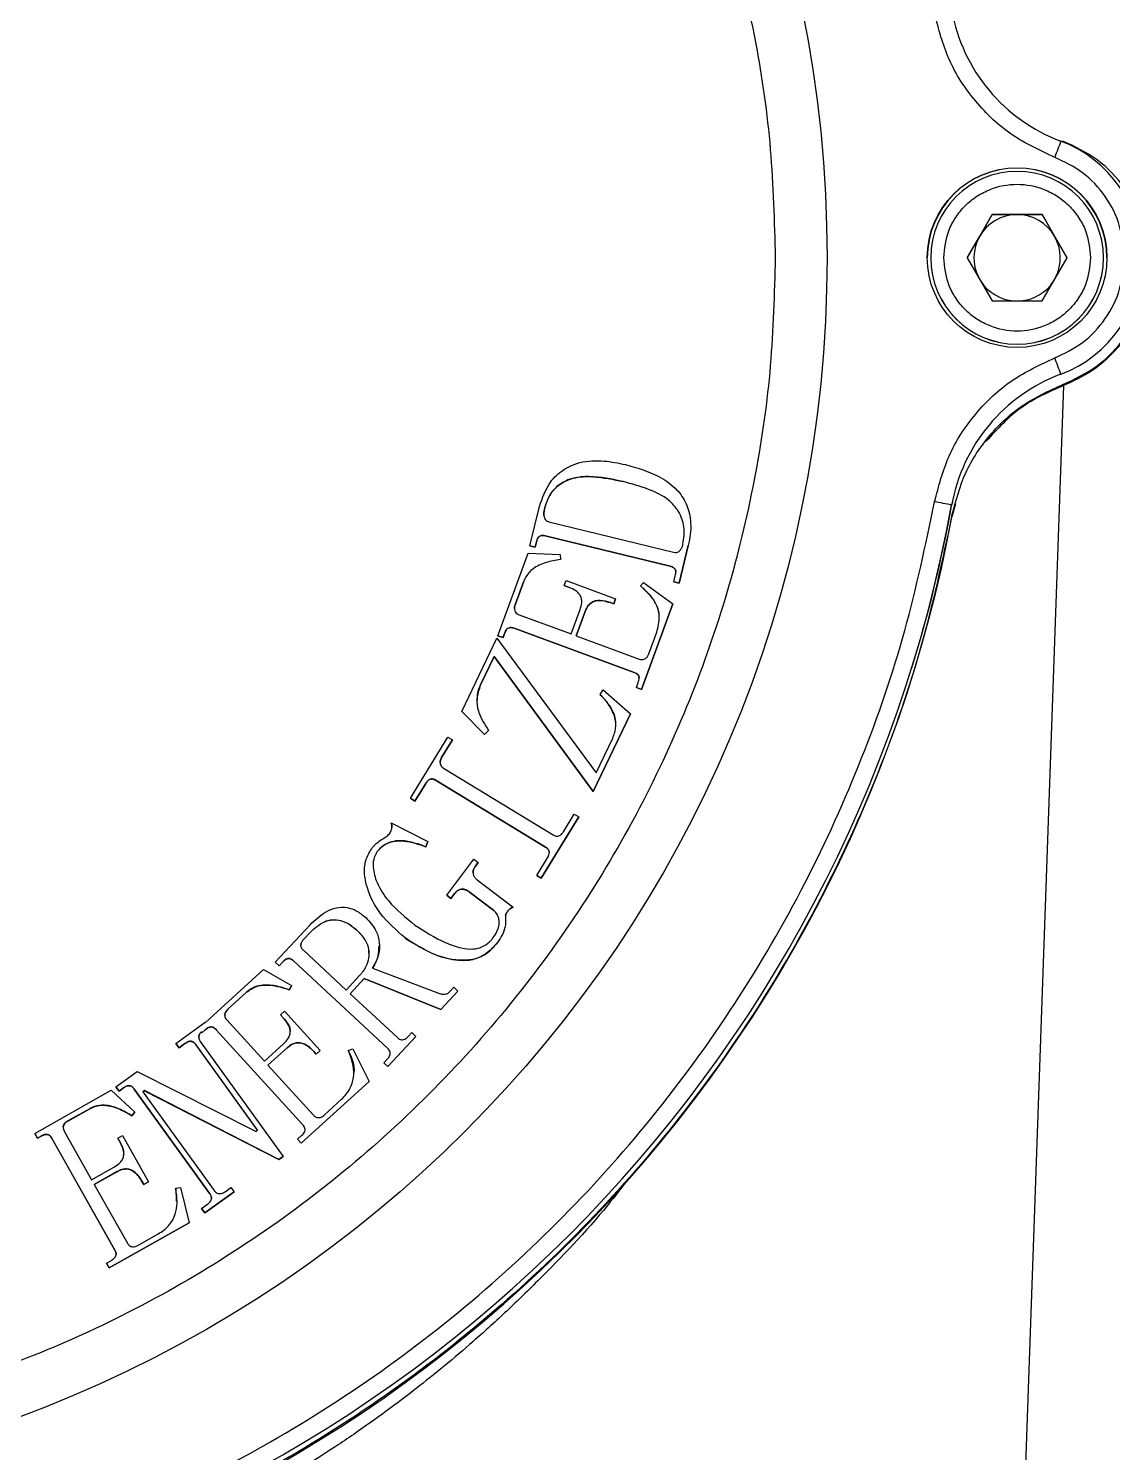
# Model space of a CAD drawing. Header units: millimetres. Extents: x 2344 to 4024, y 1094 to 2282.
# Drawn here: x 3563.4 to 3626.2, y 1957.6 to 2040 of the extents above; entities that cross this region are included whole.
import ezdxf

# ---------------------------------------------------------------- set-up
doc = ezdxf.new("R2010")
doc.units = ezdxf.units.MM

msp = doc.modelspace()

# ---------------------------------------------------------------- linework, layer by layer
at = {"color": 7, "linetype": 'Continuous', "lineweight": 25}
for p, q in [((3619.208, 2029.27), (3617.764, 2026.77)), ((3618.486, 2028.014), (3619.208, 2029.264)), ((3622.094, 2029.27), (3619.208, 2029.27)), ((3619.208, 2029.264), (3619.208, 2029.27)), ((3619.208, 2029.264), (3620.651, 2029.264)), ((3620.651, 2029.264), (3622.094, 2029.264)), ((3623.538, 2026.77), (3622.094, 2029.27)), ((3622.094, 2029.27), (3622.094, 2029.264)), ((3622.094, 2029.264), (3622.816, 2028.014)), ((3617.766, 2026.767), (3618.486, 2028.014)), ((3622.816, 2028.014), (3623.536, 2026.767)), ((3615.651, 2026.768), (3615.651, 2026.757)), ((3617.764, 2026.77), (3619.208, 2024.27)), ((3622.094, 2024.27), (3623.538, 2026.77)), ((3625.651, 2026.757), (3625.651, 2026.768)), ((3619.208, 2024.27), (3622.094, 2024.27)), ((3623.183, 2020.032), (3623.183, 2019.998)), ((3620.096, 1926.345), (3623.345, 2019.381)), ((3623.293, 2019.425), (3623.293, 2019.354)), ((3592.453, 2010.096), (3593.006, 2012.371)), ((3616.86, 2012.426), (3616.86, 2012.46)), ((3617.079, 2012.525), (3616.881, 2011.782)), ((3593.543, 2011.489), (3600.773, 2009.726)), ((3601.756, 2011.384), (3601.756, 2011.386)), ((3592.831, 2010.323), (3592.757, 2010.021)), ((3592.757, 2010.019), (3592.831, 2010.321)), ((3592.831, 2010.323), (3592.831, 2010.321)), ((3600.575, 2008.917), (3593.345, 2010.68)), ((3593.345, 2010.68), (3593.345, 2010.678)), ((3593.345, 2010.678), (3600.575, 2008.915)), ((3590.606, 2004.894), (3592.361, 2009.662)), ((3592.361, 2009.662), (3594.212, 2009.587)), ((3592.757, 2010.021), (3592.453, 2010.096)), ((3592.453, 2010.096), (3592.453, 2010.094)), ((3592.453, 2010.094), (3592.757, 2010.019)), ((3592.757, 2010.021), (3592.757, 2010.019)), ((3594.212, 2009.587), (3594.218, 2009.307)), ((3601.617, 2010.111), (3601.087, 2007.937)), ((3601.087, 2007.934), (3601.617, 2010.109)), ((3601.617, 2010.111), (3601.617, 2010.109)), ((3600.575, 2008.917), (3600.575, 2008.915)), ((3592.099, 2008.046), (3591.598, 2006.684)), ((3591.598, 2006.682), (3592.099, 2008.043)), ((3592.099, 2008.046), (3592.099, 2008.043)), ((3594.435, 2007.793), (3594.543, 2008.084)), ((3594.726, 2007.687), (3594.435, 2007.793)), ((3594.435, 2007.793), (3594.435, 2007.791)), ((3594.435, 2007.791), (3594.726, 2007.685)), ((3594.543, 2008.084), (3597.412, 2007.029)), ((3594.726, 2007.687), (3594.726, 2007.685)), ((3598.845, 2007.772), (3599.032, 2007.98)), ((3599.032, 2007.98), (3600.733, 2006.745)), ((3600.783, 2008.01), (3600.869, 2008.364)), ((3601.087, 2007.937), (3600.783, 2008.01)), ((3600.783, 2008.01), (3600.783, 2008.008)), ((3600.783, 2008.008), (3601.087, 2007.934)), ((3601.087, 2007.937), (3601.087, 2007.934)), ((3597.412, 2007.029), (3597.304, 2006.738)), ((3597.304, 2006.735), (3597.412, 2007.026)), ((3597.412, 2007.029), (3597.412, 2007.026)), ((3591.598, 2006.684), (3591.598, 2006.682)), ((3591.825, 2006.104), (3594.84, 2004.994)), ((3594.84, 2004.994), (3595.36, 2006.404)), ((3595.653, 2006.296), (3595.133, 2004.886)), ((3595.133, 2004.886), (3595.653, 2006.294)), ((3595.653, 2006.296), (3595.653, 2006.294)), ((3597.304, 2006.738), (3597.109, 2006.809)), ((3597.109, 2006.809), (3597.109, 2006.807)), ((3597.109, 2006.807), (3597.304, 2006.735)), ((3597.304, 2006.738), (3597.304, 2006.735)), ((3600.733, 2006.745), (3598.907, 2001.785)), ((3598.907, 2001.783), (3600.733, 2006.743)), ((3600.733, 2006.745), (3600.733, 2006.743)), ((3598.494, 2002.765), (3591.54, 2005.326)), ((3591.54, 2005.323), (3591.54, 2005.326)), ((3591.54, 2005.323), (3598.494, 2002.763)), ((3588.511, 2000.502), (3590.547, 2004.752)), ((3590.547, 2004.752), (3596.286, 1996.948)), ((3590.899, 2004.786), (3590.606, 2004.894)), ((3590.606, 2004.894), (3590.606, 2004.892)), ((3590.606, 2004.892), (3590.899, 2004.784)), ((3590.989, 2005.029), (3590.899, 2004.786)), ((3590.899, 2004.784), (3590.989, 2005.027)), ((3590.899, 2004.786), (3590.899, 2004.784)), ((3590.989, 2005.029), (3590.989, 2005.027)), ((3595.133, 2004.886), (3598.779, 2003.544)), ((3599.33, 2003.838), (3599.795, 2005.102)), ((3590.381, 2003.683), (3589.599, 2002.049)), ((3589.599, 2002.047), (3590.381, 2003.681)), ((3596.118, 1995.879), (3590.381, 2003.683)), ((3590.381, 2003.683), (3590.381, 2003.681)), ((3590.381, 2003.681), (3596.118, 1995.877)), ((3598.494, 2002.765), (3598.494, 2002.763)), ((3589.599, 2002.049), (3589.599, 2002.047)), ((3598.614, 2001.893), (3598.722, 2002.184)), ((3596.511, 2001.494), (3596.692, 2001.753)), ((3596.692, 2001.753), (3598.268, 2000.364)), ((3598.907, 2001.785), (3598.614, 2001.893)), ((3598.614, 2001.893), (3598.614, 2001.891)), ((3598.614, 2001.891), (3598.907, 2001.783)), ((3598.907, 2001.785), (3598.907, 2001.783)), ((3589.832, 1999.181), (3588.511, 2000.502)), ((3588.511, 2000.502), (3588.511, 2000.5)), ((3588.511, 2000.5), (3589.832, 1999.179)), ((3598.268, 2000.364), (3596.118, 1995.879)), ((3596.118, 1995.877), (3598.268, 2000.362)), ((3598.268, 2000.364), (3598.268, 2000.362)), ((3585.537, 1995.484), (3587.701, 1999.028)), ((3587.967, 1998.866), (3587.344, 1997.847)), ((3587.344, 1997.845), (3587.967, 1998.864)), ((3587.701, 1999.028), (3587.967, 1998.866)), ((3587.967, 1998.866), (3587.967, 1998.864)), ((3590.058, 1999.416), (3589.832, 1999.181)), ((3589.832, 1999.179), (3590.058, 1999.414)), ((3589.832, 1999.181), (3589.832, 1999.179)), ((3590.058, 1999.416), (3590.058, 1999.414)), ((3596.286, 1996.948), (3597.249, 1998.957)), ((3587.344, 1997.847), (3587.344, 1997.845)), ((3587.456, 1997.231), (3593.792, 1993.365)), ((3586.425, 1996.341), (3585.803, 1995.322)), ((3585.803, 1995.32), (3586.425, 1996.339)), ((3586.425, 1996.341), (3586.425, 1996.339)), ((3593.358, 1992.656), (3587.023, 1996.522)), ((3587.023, 1996.52), (3587.023, 1996.522)), ((3587.023, 1996.52), (3593.358, 1992.654)), ((3585.803, 1995.322), (3585.537, 1995.484)), ((3585.537, 1995.484), (3585.537, 1995.482)), ((3585.537, 1995.482), (3585.803, 1995.32)), ((3585.803, 1995.322), (3585.803, 1995.32)), ((3596.118, 1995.879), (3596.118, 1995.877)), ((3594.389, 1993.546), (3595.011, 1994.565)), ((3595.011, 1994.565), (3595.277, 1994.403)), ((3584.424, 1994.068), (3586.539, 1992.989)), ((3595.277, 1994.403), (3593.114, 1990.859)), ((3593.114, 1990.856), (3595.277, 1994.401)), ((3595.277, 1994.403), (3595.277, 1994.401)), ((3586.539, 1992.989), (3586.433, 1992.679)), ((3586.433, 1992.677), (3586.539, 1992.987)), ((3586.539, 1992.987), (3586.539, 1992.989)), ((3583.619, 1992.399), (3583.619, 1992.397)), ((3586.433, 1992.679), (3586.433, 1992.677)), ((3592.848, 1991.02), (3593.47, 1992.039)), ((3593.358, 1992.656), (3593.358, 1992.654)), ((3582.878, 1991.269), (3582.878, 1991.267)), ((3587.637, 1989.882), (3589.204, 1991.952)), ((3589.204, 1991.952), (3589.452, 1991.764)), ((3589.452, 1991.764), (3589.296, 1991.556)), ((3589.296, 1991.554), (3589.452, 1991.762)), ((3589.296, 1991.556), (3589.296, 1991.554)), ((3589.452, 1991.764), (3589.452, 1991.762)), ((3589.408, 1990.756), (3591.479, 1989.19)), ((3593.114, 1990.859), (3592.848, 1991.02)), ((3592.848, 1991.02), (3592.848, 1991.018)), ((3592.848, 1991.018), (3593.114, 1990.856)), ((3593.114, 1990.859), (3593.114, 1990.856)), ((3587.886, 1989.693), (3587.637, 1989.882)), ((3587.637, 1989.882), (3587.637, 1989.88)), ((3587.637, 1989.88), (3587.886, 1989.691)), ((3588.075, 1989.941), (3587.886, 1989.693)), ((3587.886, 1989.691), (3588.075, 1989.939)), ((3587.886, 1989.693), (3587.886, 1989.691)), ((3588.075, 1989.941), (3588.075, 1989.939)), ((3590.356, 1988.997), (3588.947, 1990.063)), ((3588.947, 1990.063), (3588.947, 1990.061)), ((3588.947, 1990.061), (3590.356, 1988.995)), ((3590.356, 1988.997), (3590.356, 1988.995)), ((3577.717, 1985.999), (3579.732, 1988.168)), ((3591.033, 1988.143), (3591.033, 1988.145)), ((3579.358, 1987.311), (3579.747, 1987.729)), ((3579.358, 1987.309), (3579.747, 1987.727)), ((3579.358, 1987.311), (3579.358, 1987.309)), ((3579.747, 1987.729), (3579.747, 1987.727)), ((3582.425, 1987.864), (3582.425, 1987.861)), ((3581.816, 1984.387), (3579.343, 1986.685)), ((3583.743, 1986.945), (3583.743, 1986.948)), ((3573.671, 1982.512), (3577.04, 1985.576)), ((3577.04, 1985.576), (3578.656, 1984.652)), ((3577.944, 1985.789), (3577.717, 1985.999)), ((3577.717, 1985.997), (3577.717, 1985.999)), ((3577.717, 1985.997), (3577.944, 1985.787)), ((3578.156, 1986.018), (3577.944, 1985.789)), ((3577.944, 1985.787), (3578.156, 1986.016)), ((3577.944, 1985.789), (3577.944, 1985.787)), ((3578.156, 1986.018), (3578.156, 1986.016)), ((3584.218, 1981.021), (3578.778, 1986.076)), ((3578.778, 1986.076), (3578.778, 1986.074)), ((3578.778, 1986.074), (3584.218, 1981.019)), ((3583.352, 1985.656), (3587.226, 1984.18)), ((3578.656, 1984.652), (3578.533, 1984.399)), ((3578.533, 1984.397), (3578.656, 1984.65)), ((3578.656, 1984.652), (3578.656, 1984.65)), ((3582.596, 1985.224), (3581.816, 1984.387)), ((3582.858, 1985.051), (3582.044, 1984.175)), ((3582.045, 1984.174), (3582.858, 1985.049)), ((3587.297, 1983.263), (3582.858, 1985.051)), ((3582.858, 1985.051), (3582.858, 1985.049)), ((3582.858, 1985.049), (3587.297, 1983.261)), ((3576.055, 1984.259), (3574.977, 1983.276)), ((3574.977, 1983.274), (3576.055, 1984.257)), ((3576.055, 1984.259), (3576.055, 1984.257)), ((3578.533, 1984.399), (3578.533, 1984.397)), ((3582.044, 1984.175), (3584.783, 1981.63)), ((3588.287, 1984.329), (3587.297, 1983.263)), ((3587.297, 1983.261), (3588.287, 1984.327)), ((3587.846, 1984.315), (3588.058, 1984.543)), ((3588.058, 1984.543), (3588.287, 1984.329)), ((3588.287, 1984.329), (3588.287, 1984.327)), ((3574.977, 1983.276), (3574.977, 1983.274)), ((3578.022, 1982.949), (3578.253, 1983.159)), ((3578.232, 1982.718), (3578.022, 1982.949)), ((3578.022, 1982.949), (3578.022, 1982.947)), ((3578.022, 1982.947), (3578.232, 1982.716)), ((3578.253, 1983.159), (3580.322, 1980.886)), ((3587.297, 1983.263), (3587.297, 1983.261)), ((3571.969, 1981.3), (3573.665, 1982.521)), ((3573.665, 1982.521), (3573.671, 1982.512)), ((3574.911, 1982.654), (3577.084, 1980.265)), ((3578.232, 1982.718), (3578.232, 1982.716)), ((3572.152, 1981.046), (3571.969, 1981.3)), ((3571.969, 1981.3), (3571.969, 1981.298)), ((3571.969, 1981.298), (3572.152, 1981.044)), ((3573.372, 1981.408), (3578.172, 1974.754)), ((3573.474, 1981.911), (3573.431, 1981.958)), ((3573.431, 1981.956), (3573.431, 1981.958)), ((3573.431, 1981.956), (3573.474, 1981.908)), ((3573.667, 1982.086), (3573.474, 1981.911)), ((3573.474, 1981.908), (3573.667, 1982.084)), ((3573.474, 1981.911), (3573.474, 1981.908)), ((3573.667, 1982.086), (3573.667, 1982.084)), ((3579.307, 1976.582), (3574.295, 1982.092)), ((3574.295, 1982.092), (3574.295, 1982.09)), ((3574.295, 1982.09), (3579.307, 1976.58)), ((3585.848, 1981.705), (3584.222, 1979.954)), ((3584.222, 1979.952), (3585.848, 1981.703)), ((3585.407, 1981.69), (3585.619, 1981.919)), ((3585.619, 1981.919), (3585.848, 1981.705)), ((3585.848, 1981.705), (3585.848, 1981.703)), ((3572.491, 1981.289), (3572.152, 1981.046)), ((3572.152, 1981.044), (3572.491, 1981.286)), ((3572.152, 1981.046), (3572.152, 1981.044)), ((3572.491, 1981.289), (3572.491, 1981.286)), ((3576.695, 1976.267), (3573.118, 1981.225)), ((3573.118, 1981.225), (3573.118, 1981.223)), ((3573.118, 1981.223), (3576.694, 1976.266)), ((3577.084, 1980.265), (3578.201, 1981.281)), ((3578.411, 1981.05), (3577.294, 1980.034)), ((3577.295, 1980.033), (3578.411, 1981.047)), ((3578.411, 1981.05), (3578.411, 1981.047)), ((3580.091, 1980.676), (3579.95, 1980.83)), ((3579.95, 1980.83), (3579.95, 1980.828)), ((3579.95, 1980.828), (3580.091, 1980.674)), ((3580.322, 1980.886), (3580.091, 1980.676)), ((3580.091, 1980.674), (3580.322, 1980.884)), ((3580.091, 1980.676), (3580.091, 1980.674)), ((3580.322, 1980.886), (3580.322, 1980.884)), ((3581.944, 1980.884), (3582.206, 1980.982)), ((3582.206, 1980.982), (3583.15, 1979.094)), ((3584.218, 1981.021), (3584.218, 1981.019)), ((3568.494, 1978.792), (3569.723, 1979.68)), ((3569.723, 1979.68), (3576.61, 1976.207)), ((3577.294, 1980.034), (3579.923, 1977.145)), ((3583.993, 1980.168), (3584.205, 1980.397)), ((3584.222, 1979.954), (3583.993, 1980.168)), ((3583.993, 1980.168), (3583.993, 1980.166)), ((3583.993, 1980.166), (3584.222, 1979.952)), ((3584.222, 1979.954), (3584.222, 1979.952)), ((3583.15, 1979.094), (3579.22, 1975.517)), ((3579.22, 1975.515), (3583.15, 1979.092)), ((3583.15, 1979.094), (3583.15, 1979.092)), ((3563.792, 1976.083), (3568.228, 1978.583)), ((3568.228, 1978.583), (3569.596, 1977.325)), ((3568.677, 1978.538), (3568.494, 1978.792)), ((3568.494, 1978.792), (3568.494, 1978.79)), ((3568.494, 1978.79), (3568.677, 1978.536)), ((3568.932, 1978.723), (3568.677, 1978.538)), ((3568.677, 1978.536), (3568.932, 1978.721)), ((3568.677, 1978.538), (3568.677, 1978.536)), ((3568.932, 1978.723), (3568.932, 1978.721)), ((3573.929, 1972.597), (3569.558, 1978.657)), ((3569.558, 1978.657), (3569.558, 1978.655)), ((3569.558, 1978.655), (3573.929, 1972.595)), ((3570.141, 1978.563), (3570.057, 1978.503)), ((3570.057, 1978.503), (3574.183, 1972.782)), ((3570.058, 1978.502), (3570.141, 1978.561)), ((3577.918, 1974.571), (3570.141, 1978.563)), ((3570.141, 1978.563), (3570.141, 1978.561)), ((3570.141, 1978.561), (3577.918, 1974.569)), ((3580.551, 1977.151), (3581.553, 1978.064)), ((3566.98, 1977.52), (3565.712, 1976.807)), ((3565.712, 1976.805), (3566.98, 1977.518)), ((3566.98, 1977.52), (3566.98, 1977.518)), ((3569.596, 1977.325), (3569.418, 1977.106)), ((3569.418, 1977.104), (3569.596, 1977.323)), ((3569.596, 1977.325), (3569.596, 1977.323)), ((3565.712, 1976.807), (3565.712, 1976.805)), ((3569.418, 1977.106), (3569.418, 1977.104)), ((3579.307, 1976.582), (3579.307, 1976.58)), ((3563.946, 1975.811), (3563.792, 1976.083)), ((3563.792, 1976.083), (3563.792, 1976.081)), ((3563.792, 1976.081), (3563.946, 1975.809)), ((3564.173, 1975.938), (3563.946, 1975.811)), ((3563.946, 1975.809), (3564.173, 1975.936)), ((3563.946, 1975.811), (3563.946, 1975.809)), ((3564.173, 1975.938), (3564.173, 1975.936)), ((3568.432, 1969.331), (3564.784, 1975.806)), ((3564.784, 1975.803), (3564.784, 1975.806)), ((3564.784, 1975.803), (3568.432, 1969.329)), ((3565.508, 1976.214), (3567.09, 1973.407)), ((3568.6, 1975.809), (3568.871, 1975.962)), ((3568.752, 1975.538), (3568.6, 1975.809)), ((3568.6, 1975.809), (3568.6, 1975.807)), ((3568.6, 1975.807), (3568.752, 1975.536)), ((3568.752, 1975.538), (3568.752, 1975.536)), ((3568.871, 1975.962), (3570.376, 1973.29)), ((3576.61, 1976.207), (3576.695, 1976.267)), ((3579.01, 1975.748), (3579.241, 1975.96)), ((3579.22, 1975.517), (3579.01, 1975.748)), ((3579.01, 1975.748), (3579.01, 1975.746)), ((3579.01, 1975.746), (3579.22, 1975.515)), ((3578.172, 1974.754), (3577.918, 1974.571)), ((3577.918, 1974.569), (3578.172, 1974.752)), ((3578.172, 1974.754), (3578.172, 1974.752)), ((3579.22, 1975.517), (3579.22, 1975.515)), ((3567.09, 1973.407), (3568.403, 1974.147)), ((3577.918, 1974.571), (3577.918, 1974.569)), ((3568.555, 1973.875), (3567.242, 1973.136)), ((3567.242, 1973.136), (3569.156, 1969.739)), ((3567.243, 1973.134), (3568.555, 1973.873)), ((3568.555, 1973.875), (3568.555, 1973.873)), ((3570.104, 1973.138), (3570.002, 1973.319)), ((3570.002, 1973.319), (3570.002, 1973.316)), ((3570.002, 1973.316), (3570.104, 1973.135)), ((3570.376, 1973.29), (3570.104, 1973.138)), ((3570.104, 1973.135), (3570.376, 1973.288)), ((3570.104, 1973.138), (3570.104, 1973.135)), ((3570.376, 1973.29), (3570.376, 1973.288)), ((3571.954, 1972.928), (3572.229, 1972.964)), ((3571.954, 1972.925), (3571.972, 1972.166)), ((3572.229, 1972.964), (3572.728, 1970.918)), ((3575.333, 1972.707), (3573.638, 1971.485)), ((3573.638, 1971.483), (3575.333, 1972.705)), ((3573.929, 1972.597), (3573.929, 1972.595)), ((3574.809, 1972.716), (3575.148, 1972.961)), ((3575.148, 1972.961), (3575.333, 1972.707)), ((3575.333, 1972.707), (3575.333, 1972.705)), ((3573.453, 1971.74), (3573.792, 1971.984)), ((3573.638, 1971.485), (3573.453, 1971.74)), ((3573.453, 1971.74), (3573.453, 1971.737)), ((3573.453, 1971.737), (3573.638, 1971.483)), ((3573.638, 1971.485), (3573.638, 1971.483)), ((3572.728, 1970.918), (3568.11, 1968.316)), ((3568.11, 1968.314), (3572.728, 1970.916)), ((3572.728, 1970.918), (3572.728, 1970.916)), ((3569.769, 1969.608), (3570.946, 1970.271)), ((3568.432, 1969.331), (3568.432, 1969.329)), ((3567.958, 1968.587), (3568.23, 1968.74)), ((3568.11, 1968.316), (3567.958, 1968.587)), ((3567.958, 1968.587), (3567.958, 1968.585)), ((3567.958, 1968.585), (3568.11, 1968.314)), ((3568.11, 1968.316), (3568.11, 1968.314))]:
    msp.add_line(p, q, dxfattribs=at)
for centre, radius in [((3538.151, 2026.774), 71.5), ((3620.651, 2026.774), 5.2)]:
    msp.add_circle(centre, radius, dxfattribs=at)
for centre, radius, start, end in [((3626.699, 2042.874), 10, 190.30615, 249.41337), ((3931.963, 1916.732), 330.126, 159.28349, 159.4567), ((3620.651, 2026.772), 7.2, 359.99987, 69.41339), ((3620.651, 2026.757), 5.2, 0.00011, 179.99974), ((3620.651, 2026.768), 5, 359.99995, 179.99959), ((3620.651, 2026.764), 2.5, 89.99966, 149.9996), ((3620.651, 2026.764), 2.5, 29.99978, 89.99971), ((3620.651, 2026.764), 2.5, 149.99962, 207.09742), ((3620.651, 2026.764), 2.5, 332.90197, 29.99975), ((3620.651, 2026.768), 5, 179.99978, 359.99975), ((3620.651, 2026.757), 5, 179.99978, 359.99975), ((3620.651, 2026.772), 7.2, 290.58661, 359.99981), ((3620.651, 2026.764), 2.5, 212.9021, 265.89476), ((3620.651, 2026.764), 2.5, 274.10462, 327.09726), ((3309.287, 1902.933), 335.026, 20.45808, 20.62944), ((3626.699, 2010.67), 10, 110.58663, 169.69385), ((3594.828, 1895.489), 119.028, 79.33268, 79.81423), ((3626.699, 2010.636), 10, 168.01767, 169.69388), ((3538.151, 2026.772), 80, 280.30604, 349.69383), ((3538.151, 2026.738), 80, 342.76842, 349.69388), ((3538.228, 2026.4), 80, 281.36448, 349.47139)]:
    msp.add_arc(centre, radius, start, end, dxfattribs=at)
for points, knots in [([(3469.651, 2026.781), (3469.706, 2028.87), (3469.816, 2033.048), (3470.726, 2039.387), (3472.211, 2045.739), (3474.385, 2052.105), (3477.216, 2058.328), (3480.73, 2064.351), (3484.884, 2070.042), (3489.628, 2075.304), (3494.889, 2080.047), (3500.581, 2084.201), (3506.604, 2087.715), (3512.827, 2090.547), (3519.192, 2092.718), (3525.545, 2094.213), (3531.884, 2095.09), (3538.151, 2095.376), (3544.418, 2095.09), (3550.757, 2094.213), (3557.109, 2092.718), (3563.475, 2090.547), (3569.698, 2087.715), (3575.721, 2084.201), (3581.413, 2080.047), (3586.674, 2075.304), (3591.418, 2070.042), (3595.572, 2064.351), (3599.086, 2058.328), (3601.916, 2052.105), (3604.09, 2045.739), (3605.576, 2039.387), (3606.486, 2033.048), (3606.596, 2028.87), (3606.651, 2026.781)], [0, 0, 0, 0, 0.029124, 0.058248, 0.08912, 0.119994, 0.151902, 0.184313, 0.217069, 0.25, 0.282931, 0.315687, 0.348098, 0.380006, 0.410878, 0.441752, 0.470875, 0.5, 0.529123, 0.558248, 0.58912, 0.619994, 0.651902, 0.684313, 0.717069, 0.75, 0.782931, 0.815687, 0.848098, 0.880006, 0.910878, 0.941752, 0.970875, 1, 1, 1, 1]), ([(3622.831, 2032.578), (3621.984, 2032.969), (3620.262, 2033.764), (3618.17, 2035.754), (3616.585, 2038.168), (3616.11, 2040.005), (3615.876, 2040.908)], [0, 0, 0, 0, 0.245796, 0.5, 0.754204, 1, 1, 1, 1]), ([(3626.851, 2026.774), (3626.798, 2027.386), (3626.691, 2028.638), (3625.821, 2030.355), (3624.52, 2031.773), (3623.385, 2032.314), (3622.831, 2032.578)], [0, 0, 0, 0, 0.244178, 0.5, 0.755822, 1, 1, 1, 1]), ([(3616.401, 2026.77), (3616.458, 2027.305), (3616.545, 2028.127), (3617.075, 2029.117), (3617.624, 2029.797), (3618.304, 2030.349), (3619.294, 2030.862), (3620.651, 2031.123), (3622.008, 2030.862), (3622.998, 2030.349), (3623.678, 2029.797), (3624.227, 2029.117), (3624.757, 2028.127), (3624.844, 2027.305), (3624.901, 2026.77)], [0, 0, 0, 0, 0.1197284, 0.1841803, 0.25, 0.3158197, 0.3802716, 0.5, 0.6197284, 0.6841803, 0.75, 0.8158197, 0.8802716, 1, 1, 1, 1]), ([(3606.651, 2026.781), (3606.596, 2024.692), (3606.486, 2020.513), (3605.576, 2014.175), (3604.09, 2007.822), (3601.917, 2001.457), (3599.086, 1995.233), (3595.572, 1989.211), (3591.418, 1983.519), (3586.674, 1978.257), (3581.413, 1973.514), (3575.721, 1969.36), (3569.698, 1965.846), (3563.475, 1963.015), (3557.11, 1960.843), (3550.757, 1959.348), (3544.418, 1958.471), (3538.151, 1958.186), (3531.884, 1958.471), (3525.545, 1959.348), (3519.193, 1960.843), (3512.827, 1963.015), (3506.604, 1965.846), (3500.581, 1969.36), (3494.889, 1973.514), (3489.628, 1978.257), (3484.884, 1983.519), (3480.73, 1989.211), (3477.216, 1995.233), (3474.385, 2001.456), (3472.212, 2007.822), (3470.726, 2014.174), (3469.816, 2020.513), (3469.706, 2024.691), (3469.651, 2026.781)], [0, 0, 0, 0, 0.029124, 0.058248, 0.08912, 0.119994, 0.151902, 0.184313, 0.217069, 0.25, 0.282931, 0.315687, 0.348098, 0.380006, 0.410878, 0.441752, 0.470875, 0.5, 0.529123, 0.558248, 0.58912, 0.619994, 0.651902, 0.684313, 0.717069, 0.75, 0.782931, 0.815687, 0.848098, 0.880006, 0.910878, 0.941752, 0.970875, 1, 1, 1, 1]), ([(3624.901, 2026.77), (3624.844, 2026.235), (3624.757, 2025.413), (3624.227, 2024.423), (3623.678, 2023.743), (3622.997, 2023.191), (3622.008, 2022.678), (3620.651, 2022.417), (3619.294, 2022.678), (3618.304, 2023.191), (3617.624, 2023.743), (3617.075, 2024.423), (3616.545, 2025.413), (3616.458, 2026.235), (3616.401, 2026.77)], [0, 0, 0, 0, 0.119728, 0.18418, 0.25, 0.31582, 0.380272, 0.5, 0.619728, 0.68418, 0.75, 0.81582, 0.880272, 1, 1, 1, 1]), ([(3622.831, 2020.97), (3623.385, 2021.234), (3624.52, 2021.776), (3625.821, 2023.194), (3626.691, 2024.91), (3626.798, 2026.163), (3626.851, 2026.774)], [0, 0, 0, 0, 0.244178, 0.5, 0.755822, 1, 1, 1, 1]), ([(3628.228, 2026.402), (3628.193, 2025.845), (3628.126, 2024.811), (3627.56, 2023.146), (3626.574, 2021.56), (3625.076, 2020.159), (3623.881, 2019.619), (3623.293, 2019.354)], [0, 0, 0, 0, 0.182468, 0.338737, 0.571946, 0.789459, 1, 1, 1, 1]), ([(3615.876, 2012.641), (3616.11, 2013.544), (3616.585, 2015.38), (3618.17, 2017.794), (3620.262, 2019.784), (3621.984, 2020.579), (3622.831, 2020.97)], [0, 0, 0, 0, 0.245796, 0.5, 0.754204, 1, 1, 1, 1]), ([(3623.293, 2019.354), (3622.467, 2018.988), (3620.758, 2018.229), (3619.498, 2016.846), (3618.846, 2016.131)], [0, 0, 0, 0, 0.483329, 1, 1, 1, 1]), ([(3593.006, 2012.371), (3593.176, 2012.869), (3593.461, 2013.7), (3594.374, 2014.542), (3595.452, 2015.011), (3596.712, 2015.062), (3597.582, 2014.883), (3597.993, 2014.798)], [0, 0, 0, 0, 0.2470751, 0.4117067, 0.5763764, 0.7994592, 1, 1, 1, 1]), ([(3597.993, 2014.798), (3598.641, 2014.612), (3599.673, 2014.315), (3600.848, 2013.523), (3601.49, 2012.67), (3601.807, 2011.621), (3601.755, 2010.744), (3601.64, 2010.22), (3601.617, 2010.111)], [0, 0, 0, 0, 0.297111, 0.47381, 0.61789, 0.761902, 0.950798, 1, 1, 1, 1]), ([(3593.31, 2012.294), (3593.424, 2012.619), (3593.619, 2013.179), (3594.259, 2013.744), (3595.075, 2014.095), (3596.323, 2014.138), (3597.28, 2013.933), (3597.858, 2013.81)], [0, 0, 0, 0, 0.187288, 0.322879, 0.458162, 0.672864, 1, 1, 1, 1]), ([(3597.858, 2013.812), (3597.201, 2013.952), (3596.248, 2014.154), (3594.962, 2014.065), (3594.152, 2013.696), (3593.596, 2013.097), (3593.391, 2012.596), (3593.321, 2012.334), (3593.31, 2012.296)], [0, 0, 0, 0, 0.370461, 0.536516, 0.705021, 0.84958, 0.977988, 1, 1, 1, 1]), ([(3601.312, 2010.185), (3601.36, 2010.524), (3601.451, 2011.177), (3601.107, 2012.089), (3600.407, 2012.887), (3599.262, 2013.427), (3598.348, 2013.678), (3597.858, 2013.812)], [0, 0, 0, 0, 0.178845, 0.344366, 0.496994, 0.730831, 1, 1, 1, 1]), ([(3552.285, 1949.049), (3554.781, 1949.575), (3559.818, 1950.638), (3567.195, 1953.176), (3574.437, 1956.446), (3581.416, 1960.508), (3588.019, 1965.32), (3594.113, 1970.812), (3599.605, 1976.906), (3604.417, 1983.509), (3608.48, 1990.488), (3611.749, 1997.73), (3614.288, 2005.107), (3615.35, 2010.145), (3615.876, 2012.641)], [0, 0, 0, 0, 0.079959, 0.161371, 0.244142, 0.328893, 0.414217, 0.5, 0.585778, 0.671102, 0.755858, 0.838624, 0.920039, 1, 1, 1, 1]), ([(3593.267, 2011.878), (3593.265, 2011.896), (3593.246, 2012.035), (3593.281, 2012.174), (3593.31, 2012.294)], [0, 0, 0, 0, 0.133985, 1, 1, 1, 1]), ([(3593.31, 2012.296), (3593.291, 2012.201), (3593.256, 2012.026), (3593.258, 2011.802), (3593.315, 2011.645), (3593.396, 2011.55), (3593.482, 2011.507), (3593.531, 2011.492), (3593.543, 2011.489)], [0, 0, 0, 0, 0.3092031, 0.5693339, 0.7017053, 0.8348468, 0.9586804, 1, 1, 1, 1]), ([(3593.345, 2010.68), (3593.288, 2010.691), (3593.196, 2010.709), (3593.069, 2010.685), (3592.969, 2010.624), (3592.88, 2010.501), (3592.85, 2010.391), (3592.831, 2010.323)], [0, 0, 0, 0, 0.2389344, 0.3835198, 0.5293247, 0.7100539, 1, 1, 1, 1]), ([(3592.831, 2010.321), (3592.854, 2010.404), (3592.889, 2010.522), (3592.994, 2010.643), (3593.099, 2010.693), (3593.221, 2010.704), (3593.303, 2010.686), (3593.345, 2010.678)], [0, 0, 0, 0, 0.352506, 0.502018, 0.653531, 0.821261, 1, 1, 1, 1]), ([(3600.773, 2009.726), (3600.827, 2009.718), (3600.921, 2009.703), (3601.047, 2009.751), (3601.155, 2009.837), (3601.253, 2009.984), (3601.291, 2010.113), (3601.312, 2010.185)], [0, 0, 0, 0, 0.203913, 0.348912, 0.493273, 0.720281, 1, 1, 1, 1]), ([(3594.218, 2009.307), (3593.939, 2009.259), (3593.38, 2009.163), (3592.67, 2008.847), (3592.258, 2008.413), (3592.14, 2008.141), (3592.099, 2008.046)], [0, 0, 0, 0, 0.326957, 0.656983, 0.880506, 1, 1, 1, 1]), ([(3600.869, 2008.364), (3600.888, 2008.455), (3600.914, 2008.581), (3600.865, 2008.738), (3600.794, 2008.82), (3600.696, 2008.883), (3600.617, 2008.905), (3600.575, 2008.917)], [0, 0, 0, 0, 0.376564, 0.520712, 0.664612, 0.816576, 1, 1, 1, 1]), ([(3600.575, 2008.915), (3600.63, 2008.899), (3600.721, 2008.873), (3600.822, 2008.791), (3600.877, 2008.704), (3600.898, 2008.637), (3600.894, 2008.601), (3600.894, 2008.598)], [0, 0, 0, 0, 0.3501653, 0.583321, 0.7811936, 0.9794166, 1, 1, 1, 1]), ([(3595.36, 2006.404), (3595.401, 2006.537), (3595.466, 2006.749), (3595.445, 2007.06), (3595.326, 2007.309), (3595.082, 2007.538), (3594.856, 2007.633), (3594.726, 2007.687)], [0, 0, 0, 0, 0.250694, 0.402945, 0.556475, 0.743783, 1, 1, 1, 1]), ([(3599.795, 2005.102), (3599.872, 2005.394), (3600.007, 2005.901), (3599.822, 2006.633), (3599.44, 2007.253), (3599.06, 2007.585), (3598.845, 2007.772)], [0, 0, 0, 0, 0.291975, 0.506843, 0.720819, 1, 1, 1, 1]), ([(3598.845, 2007.77), (3599.158, 2007.482), (3599.634, 2007.043), (3599.933, 2006.318), (3599.918, 2005.986), (3599.913, 2005.875)], [0, 0, 0, 0, 0.560568, 0.852516, 1, 1, 1, 1]), ([(3595.653, 2006.294), (3595.707, 2006.42), (3595.796, 2006.625), (3596.029, 2006.831), (3596.303, 2006.934), (3596.68, 2006.942), (3596.952, 2006.856), (3597.109, 2006.807)], [0, 0, 0, 0, 0.230691, 0.373512, 0.516628, 0.721111, 1, 1, 1, 1]), ([(3597.109, 2006.809), (3596.916, 2006.868), (3596.631, 2006.955), (3596.234, 2006.92), (3595.978, 2006.802), (3595.774, 2006.584), (3595.697, 2006.402), (3595.653, 2006.296)], [0, 0, 0, 0, 0.3395156, 0.5022361, 0.666705, 0.8068214, 1, 1, 1, 1]), ([(3591.598, 2006.684), (3591.578, 2006.614), (3591.546, 2006.501), (3591.567, 2006.349), (3591.618, 2006.238), (3591.707, 2006.154), (3591.786, 2006.121), (3591.825, 2006.104)], [0, 0, 0, 0, 0.306278, 0.493908, 0.637476, 0.819066, 1, 1, 1, 1]), ([(3591.565, 2006.471), (3591.563, 2006.497), (3591.558, 2006.569), (3591.582, 2006.637), (3591.598, 2006.682)], [0, 0, 0, 0, 0.3531835, 1, 1, 1, 1]), ([(3591.54, 2005.326), (3591.485, 2005.343), (3591.395, 2005.37), (3591.264, 2005.361), (3591.161, 2005.314), (3591.061, 2005.201), (3591.018, 2005.097), (3590.989, 2005.029)], [0, 0, 0, 0, 0.238273, 0.386342, 0.535522, 0.694283, 1, 1, 1, 1]), ([(3590.989, 2005.027), (3591.025, 2005.113), (3591.073, 2005.232), (3591.2, 2005.336), (3591.309, 2005.367), (3591.426, 2005.36), (3591.503, 2005.335), (3591.54, 2005.323)], [0, 0, 0, 0, 0.379298, 0.5211663, 0.6633654, 0.8398481, 1, 1, 1, 1]), ([(3598.779, 2003.544), (3598.834, 2003.528), (3598.925, 2003.501), (3599.057, 2003.523), (3599.167, 2003.583), (3599.267, 2003.69), (3599.308, 2003.788), (3599.33, 2003.838)], [0, 0, 0, 0, 0.238521, 0.395636, 0.552314, 0.766778, 1, 1, 1, 1]), ([(3598.722, 2002.184), (3598.751, 2002.275), (3598.792, 2002.402), (3598.754, 2002.568), (3598.683, 2002.665), (3598.59, 2002.728), (3598.52, 2002.755), (3598.494, 2002.765)], [0, 0, 0, 0, 0.39106, 0.540188, 0.690013, 0.882685, 1, 1, 1, 1]), ([(3598.494, 2002.763), (3598.55, 2002.74), (3598.639, 2002.702), (3598.729, 2002.606), (3598.769, 2002.521), (3598.769, 2002.465), (3598.769, 2002.445)], [0, 0, 0, 0, 0.39842, 0.631747, 0.866771, 1, 1, 1, 1]), ([(3589.599, 2002.049), (3589.504, 2001.776), (3589.322, 2001.253), (3589.489, 2000.296), (3589.845, 1999.746), (3590.058, 1999.416)], [0, 0, 0, 0, 0.304636, 0.583296, 1, 1, 1, 1]), ([(3589.414, 2001.168), (3589.413, 2001.312), (3589.411, 2001.618), (3589.534, 2001.898), (3589.599, 2002.047)], [0, 0, 0, 0, 0.469941, 1, 1, 1, 1]), ([(3597.249, 1998.957), (3597.329, 1999.184), (3597.485, 1999.622), (3597.339, 2000.372), (3596.982, 2000.991), (3596.651, 2001.345), (3596.511, 2001.494)], [0, 0, 0, 0, 0.25104, 0.485737, 0.783075, 1, 1, 1, 1]), ([(3596.511, 2001.492), (3596.669, 2001.32), (3597.03, 2000.927), (3597.384, 2000.3), (3597.405, 1999.844), (3597.412, 1999.69)], [0, 0, 0, 0, 0.34095, 0.7784, 1, 1, 1, 1]), ([(3587.256, 1997.54), (3587.255, 1997.542), (3587.245, 1997.6), (3587.274, 1997.71), (3587.322, 1997.802), (3587.344, 1997.845)], [0, 0, 0, 0, 0.019576, 0.546013, 1, 1, 1, 1]), ([(3587.344, 1997.847), (3587.307, 1997.772), (3587.252, 1997.657), (3587.253, 1997.485), (3587.3, 1997.367), (3587.376, 1997.284), (3587.432, 1997.247), (3587.456, 1997.231)], [0, 0, 0, 0, 0.3520414, 0.5318269, 0.7130337, 0.8778643, 1, 1, 1, 1]), ([(3587.023, 1996.522), (3586.97, 1996.551), (3586.886, 1996.598), (3586.753, 1996.608), (3586.641, 1996.581), (3586.523, 1996.49), (3586.463, 1996.398), (3586.425, 1996.341)], [0, 0, 0, 0, 0.247687, 0.39562, 0.54446, 0.717172, 1, 1, 1, 1]), ([(3586.425, 1996.339), (3586.473, 1996.411), (3586.54, 1996.513), (3586.679, 1996.594), (3586.788, 1996.606), (3586.907, 1996.585), (3586.98, 1996.544), (3587.023, 1996.52)], [0, 0, 0, 0, 0.352181, 0.502478, 0.654205, 0.796783, 1, 1, 1, 1]), ([(3584.328, 1993.426), (3584.374, 1993.506), (3584.463, 1993.662), (3584.474, 1993.896), (3584.437, 1994.024), (3584.424, 1994.068)], [0, 0, 0, 0, 0.406204, 0.795736, 1, 1, 1, 1]), ([(3584.424, 1994.065), (3584.455, 1993.975), (3584.486, 1993.884), (3584.463, 1993.796), (3584.463, 1993.796)], [0, 0, 0, 0, 0.998825, 1, 1, 1, 1]), ([(3583.328, 1992.619), (3583.368, 1992.667), (3583.448, 1992.764), (3583.633, 1992.932), (3583.789, 1993.035), (3583.893, 1993.104)], [0, 0, 0, 0, 0.2508442, 0.5020675, 1, 1, 1, 1]), ([(3586.433, 1992.679), (3586.119, 1992.79), (3585.559, 1992.988), (3584.78, 1993.058), (3584.18, 1992.902), (3583.823, 1992.651), (3583.666, 1992.457), (3583.619, 1992.399)], [0, 0, 0, 0, 0.327037, 0.582977, 0.754619, 0.926745, 1, 1, 1, 1]), ([(3583.619, 1992.397), (3583.732, 1992.524), (3583.975, 1992.797), (3584.535, 1993.025), (3585.397, 1993.036), (3586.02, 1992.82), (3586.433, 1992.677)], [0, 0, 0, 0, 0.165221, 0.356832, 0.573119, 1, 1, 1, 1]), ([(3583.893, 1993.104), (3583.931, 1993.129), (3584.007, 1993.178), (3584.158, 1993.278), (3584.26, 1993.367), (3584.328, 1993.426)], [0, 0, 0, 0, 0.251606, 0.503238, 1, 1, 1, 1]), ([(3593.792, 1993.365), (3593.843, 1993.338), (3593.928, 1993.292), (3594.067, 1993.291), (3594.182, 1993.33), (3594.297, 1993.414), (3594.355, 1993.497), (3594.389, 1993.546)], [0, 0, 0, 0, 0.239524, 0.40579, 0.571729, 0.750468, 1, 1, 1, 1]), ([(3585.239, 1987.399), (3584.728, 1987.842), (3583.795, 1988.651), (3583.07, 1990.042), (3582.837, 1991.138), (3582.925, 1991.969), (3583.194, 1992.404), (3583.328, 1992.619)], [0, 0, 0, 0, 0.329821, 0.602198, 0.751389, 0.876805, 1, 1, 1, 1]), ([(3583.619, 1992.399), (3583.535, 1992.249), (3583.379, 1991.968), (3583.369, 1991.333), (3583.602, 1990.48), (3584.395, 1989.278), (3585.264, 1988.578), (3585.803, 1988.144)], [0, 0, 0, 0, 0.097711, 0.183041, 0.35825, 0.602223, 1, 1, 1, 1]), ([(3593.47, 1992.039), (3593.514, 1992.117), (3593.575, 1992.227), (3593.581, 1992.389), (3593.54, 1992.489), (3593.467, 1992.584), (3593.398, 1992.63), (3593.358, 1992.656)], [0, 0, 0, 0, 0.364982, 0.510318, 0.655638, 0.805835, 1, 1, 1, 1]), ([(3593.358, 1992.654), (3593.407, 1992.621), (3593.488, 1992.567), (3593.554, 1992.457), (3593.581, 1992.382), (3593.576, 1992.343), (3593.576, 1992.336)], [0, 0, 0, 0, 0.43021, 0.71358, 0.945624, 1, 1, 1, 1]), ([(3589.296, 1991.556), (3589.254, 1991.492), (3589.181, 1991.38), (3589.156, 1991.188), (3589.187, 1991.023), (3589.274, 1990.871), (3589.361, 1990.796), (3589.408, 1990.756)], [0, 0, 0, 0, 0.249315, 0.435814, 0.622797, 0.797036, 1, 1, 1, 1]), ([(3589.172, 1991.174), (3589.17, 1991.194), (3589.16, 1991.269), (3589.199, 1991.406), (3589.263, 1991.503), (3589.296, 1991.554)], [0, 0, 0, 0, 0.151132, 0.552434, 1, 1, 1, 1]), ([(3588.947, 1990.063), (3588.875, 1990.112), (3588.758, 1990.193), (3588.561, 1990.235), (3588.399, 1990.211), (3588.224, 1990.119), (3588.133, 1990.011), (3588.075, 1989.941)], [0, 0, 0, 0, 0.257237, 0.420431, 0.584481, 0.733875, 1, 1, 1, 1]), ([(3588.075, 1989.939), (3588.129, 1990.005), (3588.22, 1990.113), (3588.395, 1990.208), (3588.557, 1990.232), (3588.754, 1990.193), (3588.872, 1990.112), (3588.947, 1990.061)], [0, 0, 0, 0, 0.251206, 0.415599, 0.580778, 0.730319, 1, 1, 1, 1]), ([(3579.732, 1988.168), (3580.02, 1988.445), (3580.462, 1988.87), (3581.237, 1989.177), (3581.858, 1989.201), (3582.459, 1988.989), (3582.776, 1988.725), (3582.951, 1988.58)], [0, 0, 0, 0, 0.321782, 0.493409, 0.666308, 0.816214, 1, 1, 1, 1]), ([(3590.317, 1987.399), (3590.427, 1987.561), (3590.604, 1987.823), (3590.695, 1988.233), (3590.663, 1988.554), (3590.535, 1988.81), (3590.411, 1988.94), (3590.356, 1988.997)], [0, 0, 0, 0, 0.329126, 0.528564, 0.696809, 0.865433, 1, 1, 1, 1]), ([(3591.176, 1988.963), (3591.143, 1988.915), (3591.084, 1988.83), (3591.034, 1988.681), (3591.044, 1988.586), (3591.049, 1988.537)], [0, 0, 0, 0, 0.379574, 0.681533, 1, 1, 1, 1]), ([(3591.05, 1988.673), (3591.05, 1988.688), (3591.048, 1988.766), (3591.109, 1988.862), (3591.16, 1988.937), (3591.176, 1988.961)], [0, 0, 0, 0, 0.136759, 0.726608, 1, 1, 1, 1]), ([(3591.479, 1989.19), (3591.45, 1989.175), (3591.393, 1989.145), (3591.288, 1989.087), (3591.221, 1989.018), (3591.181, 1988.969), (3591.176, 1988.963)], [0, 0, 0, 0, 0.25202, 0.504232, 0.940351, 1, 1, 1, 1]), ([(3591.176, 1988.961), (3591.196, 1988.986), (3591.251, 1989.054), (3591.359, 1989.127), (3591.443, 1989.17), (3591.479, 1989.188)], [0, 0, 0, 0, 0.252155, 0.688227, 1, 1, 1, 1]), ([(3579.747, 1987.729), (3579.998, 1987.966), (3580.367, 1988.317), (3581.025, 1988.486), (3581.556, 1988.425), (3582.035, 1988.198), (3582.307, 1987.965), (3582.425, 1987.864)], [0, 0, 0, 0, 0.331594, 0.48998, 0.648562, 0.847889, 1, 1, 1, 1]), ([(3579.747, 1987.727), (3579.998, 1987.964), (3580.367, 1988.315), (3581.025, 1988.483), (3581.556, 1988.423), (3582.035, 1988.196), (3582.307, 1987.962), (3582.425, 1987.861)], [0, 0, 0, 0, 0.331594, 0.48998, 0.648562, 0.847889, 1, 1, 1, 1]), ([(3582.951, 1988.58), (3583.186, 1988.329), (3583.576, 1987.912), (3583.77, 1987.134), (3583.732, 1986.381), (3583.49, 1985.919), (3583.352, 1985.656)], [0, 0, 0, 0, 0.313505, 0.520952, 0.727154, 1, 1, 1, 1]), ([(3585.803, 1988.144), (3586.369, 1987.777), (3587.214, 1987.228), (3588.384, 1986.819), (3589.12, 1986.726), (3589.687, 1986.854), (3590.072, 1987.103), (3590.249, 1987.317), (3590.317, 1987.399)], [0, 0, 0, 0, 0.399545, 0.597137, 0.733747, 0.835099, 0.936852, 1, 1, 1, 1]), ([(3591.049, 1988.537), (3591.049, 1988.41), (3591.051, 1988.089), (3590.893, 1987.599), (3590.68, 1987.288), (3590.577, 1987.138)], [0, 0, 0, 0, 0.251694, 0.638954, 1, 1, 1, 1]), ([(3579.343, 1986.685), (3579.298, 1986.733), (3579.228, 1986.809), (3579.195, 1986.947), (3579.212, 1987.079), (3579.267, 1987.206), (3579.332, 1987.281), (3579.358, 1987.311)], [0, 0, 0, 0, 0.273037, 0.428356, 0.583344, 0.832242, 1, 1, 1, 1]), ([(3579.204, 1986.971), (3579.206, 1986.999), (3579.211, 1987.086), (3579.268, 1987.204), (3579.332, 1987.279), (3579.358, 1987.309)], [0, 0, 0, 0, 0.219969, 0.685936, 1, 1, 1, 1]), ([(3582.425, 1987.864), (3582.616, 1987.665), (3582.926, 1987.342), (3583.15, 1986.751), (3583.138, 1986.231), (3582.973, 1985.692), (3582.732, 1985.392), (3582.596, 1985.224)], [0, 0, 0, 0, 0.272894, 0.445011, 0.618101, 0.78577, 1, 1, 1, 1]), ([(3582.425, 1987.861), (3582.612, 1987.663), (3582.917, 1987.34), (3583.133, 1986.84), (3583.119, 1986.59), (3583.115, 1986.512)], [0, 0, 0, 0, 0.522164, 0.851498, 1, 1, 1, 1]), ([(3590.577, 1987.138), (3590.349, 1986.885), (3589.95, 1986.439), (3589.14, 1986.115), (3588.066, 1986.08), (3586.69, 1986.46), (3585.731, 1987.08), (3585.239, 1987.399)], [0, 0, 0, 0, 0.169563, 0.297883, 0.425995, 0.705761, 1, 1, 1, 1]), ([(3585.239, 1987.396), (3585.81, 1987.034), (3586.762, 1986.429), (3588.137, 1986.086), (3589.153, 1986.105), (3589.915, 1986.437), (3590.346, 1986.85), (3590.541, 1987.092), (3590.577, 1987.136)], [0, 0, 0, 0, 0.338672, 0.564061, 0.703233, 0.843334, 0.971256, 1, 1, 1, 1]), ([(3583.352, 1985.654), (3583.483, 1985.884), (3583.714, 1986.288), (3583.718, 1986.749), (3583.72, 1986.947)], [0, 0, 0, 0, 0.571609, 1, 1, 1, 1]), ([(3578.778, 1986.076), (3578.721, 1986.122), (3578.637, 1986.19), (3578.495, 1986.217), (3578.382, 1986.198), (3578.266, 1986.128), (3578.195, 1986.057), (3578.156, 1986.018)], [0, 0, 0, 0, 0.300741, 0.442976, 0.585498, 0.770192, 1, 1, 1, 1]), ([(3578.156, 1986.016), (3578.209, 1986.068), (3578.287, 1986.146), (3578.421, 1986.207), (3578.529, 1986.213), (3578.647, 1986.176), (3578.726, 1986.121), (3578.771, 1986.08), (3578.778, 1986.074)], [0, 0, 0, 0, 0.305437, 0.45492, 0.605394, 0.744594, 0.96103, 1, 1, 1, 1]), ([(3578.533, 1984.399), (3578.266, 1984.485), (3577.732, 1984.656), (3576.964, 1984.707), (3576.385, 1984.525), (3576.144, 1984.33), (3576.055, 1984.259)], [0, 0, 0, 0, 0.321306, 0.64529, 0.869658, 1, 1, 1, 1]), ([(3576.055, 1984.257), (3576.228, 1984.381), (3576.564, 1984.623), (3577.345, 1984.712), (3577.997, 1984.579), (3578.433, 1984.431), (3578.533, 1984.397)], [0, 0, 0, 0, 0.241053, 0.469408, 0.878608, 1, 1, 1, 1]), ([(3587.226, 1984.18), (3587.286, 1984.166), (3587.408, 1984.136), (3587.595, 1984.147), (3587.745, 1984.218), (3587.816, 1984.287), (3587.846, 1984.315)], [0, 0, 0, 0, 0.2772639, 0.5575672, 0.817889, 1, 1, 1, 1]), ([(3574.977, 1983.276), (3574.919, 1983.214), (3574.833, 1983.122), (3574.787, 1982.962), (3574.796, 1982.835), (3574.846, 1982.731), (3574.893, 1982.676), (3574.911, 1982.654)], [0, 0, 0, 0, 0.3537275, 0.5222219, 0.6919708, 0.881159, 1, 1, 1, 1]), ([(3574.797, 1982.935), (3574.798, 1982.96), (3574.801, 1983.034), (3574.863, 1983.156), (3574.937, 1983.233), (3574.977, 1983.274)], [0, 0, 0, 0, 0.1849681, 0.5659656, 1, 1, 1, 1]), ([(3574.295, 1982.092), (3574.25, 1982.135), (3574.18, 1982.203), (3574.06, 1982.25), (3573.957, 1982.258), (3573.816, 1982.21), (3573.727, 1982.136), (3573.667, 1982.086)], [0, 0, 0, 0, 0.2536824, 0.4001164, 0.52343, 0.6771969, 1, 1, 1, 1]), ([(3573.667, 1982.084), (3573.732, 1982.138), (3573.826, 1982.216), (3573.98, 1982.259), (3574.095, 1982.239), (3574.203, 1982.181), (3574.264, 1982.12), (3574.295, 1982.09)], [0, 0, 0, 0, 0.349488, 0.497197, 0.646363, 0.820612, 1, 1, 1, 1]), ([(3578.201, 1981.281), (3578.295, 1981.375), (3578.449, 1981.53), (3578.579, 1981.81), (3578.594, 1982.087), (3578.486, 1982.411), (3578.327, 1982.603), (3578.232, 1982.718)], [0, 0, 0, 0, 0.23981, 0.394148, 0.549699, 0.732406, 1, 1, 1, 1]), ([(3578.232, 1982.716), (3578.33, 1982.595), (3578.483, 1982.405), (3578.584, 1982.135), (3578.577, 1982.012), (3578.575, 1981.978)], [0, 0, 0, 0, 0.557801, 0.879214, 1, 1, 1, 1]), ([(3573.118, 1981.225), (3573.081, 1981.271), (3573.021, 1981.347), (3572.9, 1981.411), (3572.791, 1981.428), (3572.647, 1981.392), (3572.556, 1981.331), (3572.491, 1981.289)], [0, 0, 0, 0, 0.239941, 0.39539, 0.551967, 0.684504, 1, 1, 1, 1]), ([(3572.491, 1981.286), (3572.571, 1981.34), (3572.68, 1981.414), (3572.848, 1981.423), (3572.951, 1981.386), (3573.044, 1981.318), (3573.092, 1981.256), (3573.118, 1981.223)], [0, 0, 0, 0, 0.384112, 0.530799, 0.677235, 0.828461, 1, 1, 1, 1]), ([(3573.431, 1981.958), (3573.396, 1981.919), (3573.33, 1981.846), (3573.281, 1981.717), (3573.283, 1981.595), (3573.317, 1981.492), (3573.355, 1981.434), (3573.372, 1981.408)], [0, 0, 0, 0, 0.256868, 0.47724, 0.662008, 0.845558, 1, 1, 1, 1]), ([(3573.287, 1981.662), (3573.286, 1981.672), (3573.282, 1981.719), (3573.322, 1981.816), (3573.376, 1981.904), (3573.422, 1981.948), (3573.431, 1981.956)], [0, 0, 0, 0, 0.085598, 0.422547, 0.898222, 1, 1, 1, 1]), ([(3579.95, 1980.83), (3579.806, 1980.972), (3579.593, 1981.182), (3579.224, 1981.335), (3578.941, 1981.349), (3578.656, 1981.249), (3578.501, 1981.123), (3578.411, 1981.05)], [0, 0, 0, 0, 0.337772, 0.500301, 0.664443, 0.804956, 1, 1, 1, 1]), ([(3578.411, 1981.047), (3578.52, 1981.135), (3578.696, 1981.275), (3579.002, 1981.351), (3579.294, 1981.314), (3579.633, 1981.147), (3579.834, 1980.945), (3579.95, 1980.828)], [0, 0, 0, 0, 0.232663, 0.375993, 0.519641, 0.722596, 1, 1, 1, 1]), ([(3584.783, 1981.63), (3584.821, 1981.598), (3584.889, 1981.542), (3585.014, 1981.503), (3585.147, 1981.515), (3585.286, 1981.576), (3585.367, 1981.651), (3585.407, 1981.69)], [0, 0, 0, 0, 0.208612, 0.37176, 0.536244, 0.765787, 1, 1, 1, 1]), ([(3581.553, 1978.064), (3581.734, 1978.259), (3582.07, 1978.62), (3582.28, 1979.32), (3582.252, 1980.089), (3582.057, 1980.592), (3581.944, 1980.884)], [0, 0, 0, 0, 0.257565, 0.476476, 0.695173, 1, 1, 1, 1]), ([(3581.944, 1980.882), (3582.135, 1980.465), (3582.326, 1980.047), (3582.26, 1979.617), (3582.26, 1979.616)], [0, 0, 0, 0, 0.996259, 1, 1, 1, 1]), ([(3584.205, 1980.397), (3584.257, 1980.457), (3584.332, 1980.545), (3584.38, 1980.691), (3584.37, 1980.805), (3584.317, 1980.922), (3584.253, 1980.986), (3584.218, 1981.021)], [0, 0, 0, 0, 0.327317, 0.476421, 0.626546, 0.796314, 1, 1, 1, 1]), ([(3569.558, 1978.657), (3569.521, 1978.703), (3569.461, 1978.779), (3569.346, 1978.841), (3569.244, 1978.86), (3569.11, 1978.833), (3569.009, 1978.776), (3568.941, 1978.73), (3568.932, 1978.723)], [0, 0, 0, 0, 0.239791, 0.395723, 0.528329, 0.660993, 0.950414, 1, 1, 1, 1]), ([(3568.932, 1978.721), (3569.011, 1978.773), (3569.12, 1978.845), (3569.288, 1978.855), (3569.39, 1978.818), (3569.484, 1978.751), (3569.532, 1978.688), (3569.558, 1978.655)], [0, 0, 0, 0, 0.383435, 0.529408, 0.675081, 0.826383, 1, 1, 1, 1]), ([(3566.98, 1977.518), (3567.134, 1977.588), (3567.475, 1977.742), (3568.175, 1977.711), (3568.833, 1977.457), (3569.257, 1977.201), (3569.418, 1977.104)], [0, 0, 0, 0, 0.193694, 0.42798, 0.782605, 1, 1, 1, 1]), ([(3569.418, 1977.106), (3569.173, 1977.251), (3568.679, 1977.543), (3567.93, 1977.759), (3567.335, 1977.696), (3567.072, 1977.566), (3566.98, 1977.52)], [0, 0, 0, 0, 0.329191, 0.661633, 0.881808, 1, 1, 1, 1]), ([(3565.712, 1976.807), (3565.652, 1976.768), (3565.554, 1976.703), (3565.47, 1976.571), (3565.437, 1976.454), (3565.451, 1976.331), (3565.488, 1976.255), (3565.508, 1976.214)], [0, 0, 0, 0, 0.300073, 0.489629, 0.647488, 0.805846, 1, 1, 1, 1]), ([(3565.449, 1976.466), (3565.449, 1976.472), (3565.448, 1976.516), (3565.488, 1976.598), (3565.57, 1976.714), (3565.659, 1976.771), (3565.712, 1976.805)], [0, 0, 0, 0, 0.045694, 0.295772, 0.583927, 1, 1, 1, 1]), ([(3579.241, 1975.96), (3579.304, 1976.021), (3579.393, 1976.109), (3579.446, 1976.264), (3579.435, 1976.381), (3579.385, 1976.49), (3579.333, 1976.552), (3579.307, 1976.582)], [0, 0, 0, 0, 0.358471, 0.509487, 0.66217, 0.836846, 1, 1, 1, 1]), ([(3579.923, 1977.145), (3579.966, 1977.104), (3580.036, 1977.035), (3580.17, 1976.996), (3580.307, 1977.003), (3580.439, 1977.058), (3580.517, 1977.123), (3580.551, 1977.151)], [0, 0, 0, 0, 0.244529, 0.408946, 0.573274, 0.814793, 1, 1, 1, 1]), ([(3564.784, 1975.806), (3564.753, 1975.855), (3564.703, 1975.936), (3564.593, 1976.011), (3564.483, 1976.043), (3564.335, 1976.021), (3564.236, 1975.971), (3564.173, 1975.938)], [0, 0, 0, 0, 0.23968, 0.390629, 0.542071, 0.705503, 1, 1, 1, 1]), ([(3564.173, 1975.936), (3564.255, 1975.978), (3564.369, 1976.037), (3564.533, 1976.032), (3564.632, 1975.987), (3564.718, 1975.909), (3564.761, 1975.84), (3564.784, 1975.803)], [0, 0, 0, 0, 0.377128, 0.521882, 0.666695, 0.8193, 1, 1, 1, 1]), ([(3568.403, 1974.147), (3568.522, 1974.222), (3568.712, 1974.343), (3568.897, 1974.597), (3568.965, 1974.859), (3568.925, 1975.19), (3568.817, 1975.408), (3568.752, 1975.538)], [0, 0, 0, 0, 0.253965, 0.40631, 0.559769, 0.73662, 1, 1, 1, 1]), ([(3568.752, 1975.536), (3568.824, 1975.397), (3568.933, 1975.188), (3568.941, 1974.956), (3568.943, 1974.879)], [0, 0, 0, 0, 0.668385, 1, 1, 1, 1]), ([(3570.002, 1973.319), (3569.88, 1973.507), (3569.707, 1973.775), (3569.369, 1973.987), (3569.106, 1974.05), (3568.826, 1974.011), (3568.648, 1973.922), (3568.555, 1973.875)], [0, 0, 0, 0, 0.375008, 0.532176, 0.663237, 0.825783, 1, 1, 1, 1]), ([(3568.555, 1973.873), (3568.682, 1973.934), (3568.884, 1974.031), (3569.198, 1974.039), (3569.475, 1973.934), (3569.766, 1973.696), (3569.917, 1973.453), (3570.002, 1973.316)], [0, 0, 0, 0, 0.234667, 0.375798, 0.517605, 0.729416, 1, 1, 1, 1]), ([(3598.208, 1973.532), (3597.791, 1972.992), (3596.149, 1970.86), (3593.659, 1968.273), (3591.031, 1965.713), (3589.215, 1964.073), (3587.498, 1962.614), (3585.567, 1961.068), (3583.453, 1959.492), (3581.315, 1958.021), (3579.487, 1956.849), (3578.647, 1956.342), (3578.227, 1956.089)], [0, 0, 0, 0, 0.062604, 0.247082, 0.331604, 0.410965, 0.484873, 0.5577, 0.669911, 0.780381, 0.890079, 1, 1, 1, 1]), ([(3570.946, 1970.271), (3571.159, 1970.414), (3571.587, 1970.702), (3571.948, 1971.365), (3572.069, 1972.13), (3571.996, 1972.637), (3571.954, 1972.928)], [0, 0, 0, 0, 0.248815, 0.500063, 0.713643, 1, 1, 1, 1]), ([(3573.792, 1971.984), (3573.851, 1972.03), (3573.939, 1972.098), (3574.018, 1972.224), (3574.038, 1972.331), (3574.016, 1972.455), (3573.968, 1972.539), (3573.933, 1972.59), (3573.929, 1972.597)], [0, 0, 0, 0, 0.305771, 0.455285, 0.605942, 0.744239, 0.965757, 1, 1, 1, 1]), ([(3573.929, 1972.595), (3573.96, 1972.544), (3574.01, 1972.464), (3574.038, 1972.363), (3574.03, 1972.323), (3574.029, 1972.319)], [0, 0, 0, 0, 0.5965526, 0.9553381, 1, 1, 1, 1]), ([(3574.183, 1972.782), (3574.216, 1972.742), (3574.275, 1972.671), (3574.395, 1972.609), (3574.527, 1972.595), (3574.671, 1972.631), (3574.761, 1972.687), (3574.809, 1972.716)], [0, 0, 0, 0, 0.215896, 0.385328, 0.555954, 0.7641, 1, 1, 1, 1]), ([(3568.23, 1968.74), (3568.297, 1968.781), (3568.396, 1968.842), (3568.486, 1968.966), (3568.51, 1969.07), (3568.5, 1969.197), (3568.458, 1969.279), (3568.432, 1969.331)], [0, 0, 0, 0, 0.326648, 0.47491, 0.62431, 0.760261, 1, 1, 1, 1]), ([(3568.432, 1969.329), (3568.459, 1969.278), (3568.502, 1969.196), (3568.503, 1969.104), (3568.504, 1969.069)], [0, 0, 0, 0, 0.621405, 1, 1, 1, 1]), ([(3569.156, 1969.739), (3569.188, 1969.691), (3569.241, 1969.611), (3569.357, 1969.543), (3569.486, 1969.518), (3569.63, 1969.54), (3569.725, 1969.587), (3569.769, 1969.608)], [0, 0, 0, 0, 0.2422509, 0.3981104, 0.5540249, 0.7912917, 1, 1, 1, 1])]:
    msp.add_open_spline(points, degree=3, knots=knots, dxfattribs=at)
for points in [[(3623.293, 2019.425), (3623.987, 2019.75), (3625.376, 2020.4), (3626.965, 2022.112), (3627.994, 2024.181), (3628.345, 2026.473), (3627.994, 2028.766), (3626.965, 2030.835), (3625.376, 2032.546), (3623.988, 2033.196), (3623.293, 2033.521)], [(3616.881, 2011.856), (3617.103, 2012.695), (3617.547, 2014.373), (3619.007, 2016.556), (3620.92, 2018.355), (3622.502, 2019.069), (3623.293, 2019.425)], [(3616.881, 2011.856), (3616.317, 2009.241), (3615.187, 2004.011), (3612.508, 1996.432), (3609.139, 1989.144), (3605.043, 1982.234), (3600.279, 1975.767), (3594.891, 1969.81), (3588.934, 1964.422), (3582.468, 1959.659), (3575.557, 1955.563), (3568.269, 1952.194), (3560.69, 1949.515), (3555.46, 1948.385), (3552.845, 1947.821)]]:
    msp.add_open_spline(points, degree=3, dxfattribs=at)

doc.saveas('drawing.dxf')
